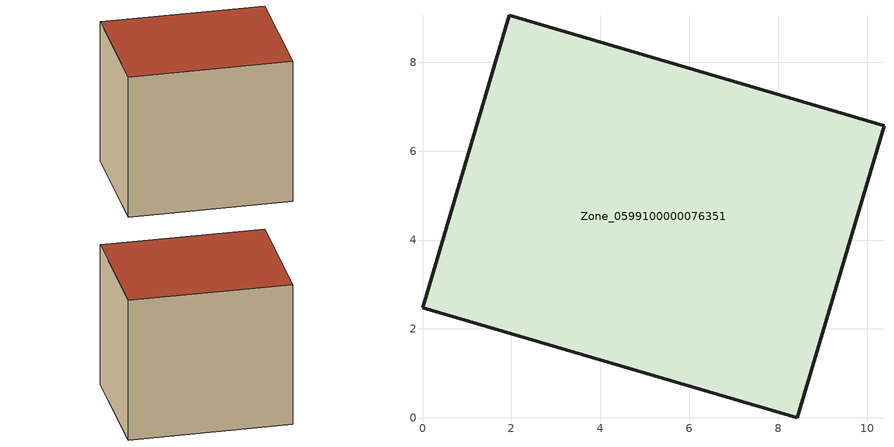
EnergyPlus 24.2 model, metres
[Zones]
Zone_0599100000076351
 floor ground (C_G): 10.38,6.57 8.43,0 0,2.48 1.95,9.06 z0.52
 wall outside (C_F): 8.43,0 10.38,6.57 1.95,9.06 0,2.48 8.43,0 z0.52:8.59
 roof outside (C_R): 1.95,9.06 0,2.48 8.43,0 10.38,6.57 z8.59
[BUILDING]
Pand.0599100000076351: North Axis=0; Terrain=City; Loads Convergence Tolerance Value=0.04; Temperature Convergence Tolerance Value=0.4; Solar Distribution=FullExterior; Maximum Number of Warmup Days=25; Minimum Number of Warmup Days=1
[Site:Location]
Rotterdam.The.Hague.AP_ZH_NLD Design_Conditions: Latitude=51.96; Longitude=4.45; Time Zone=1; Elevation=-4.5
[SITE:GROUNDTEMPERATURE:BUILDINGSURFACE]
18, 18, 18, 18, 18, 18, 18, 18, 18, 18, 18, 18
[MATERIAL] Thermal Absorptance=0.9; Solar Absorptance=0.7; Visible Absorptance=0.7
Name | Roughness | Thickness | Conductivity | Density | Specific Heat
G.TC.1965-1974 | MediumSmooth | 0.15 | 0.882353 | 540 | 1210
F.TC.1965-1974 | Rough | 0.3 | 0.697674 | 1920 | 840
R.TC.1965-1974 | MediumRough | 0.2 | 0.232558 | 1500 | 1000
[CONSTRUCTION]
C_G: G.TC.1965-1974
C_F: F.TC.1965-1974
C_R: R.TC.1965-1974
[ZONE]
Zone_0599100000076351: Type=1; Multiplier=1; Ceiling Height=Autocalculate; Volume=Autocalculate; Floor Area=autocalculate; Part of Total Floor Area=Yes
[ZONEINFILTRATION:DESIGNFLOWRATE]
Infil_Zone_0599100000076351: Zone or ZoneList or Space or SpaceList=Zone_0599100000076351; Schedule=AlwaysOn; Design Flow Rate Calculation Method=Flow/Area; Flow Rate per Floor Area=0.003; Constant Term Coefficient=1; Temperature Term Coefficient=0; Velocity Term Coefficient=0; Velocity Squared Term Coefficient=0
[HVACTEMPLATE:ZONE:IDEALLOADSAIRSYSTEM]
Zone_0599100000076351: Maximum Heating Supply Air Temperature=50; Minimum Cooling Supply Air Temperature=13; Maximum Heating Supply Air Humidity Ratio=0.0156; Minimum Cooling Supply Air Humidity Ratio=0.0077; Heating Limit=NoLimit; Cooling Limit=NoLimit; Dehumidification Control Type=ConstantSensibleHeatRatio; Cooling Sensible Heat Ratio=0.7; Dehumidification Setpoint=60; Humidification Control Type=None; Humidification Setpoint=30; Outdoor Air Method=None; Outdoor Air Flow Rate per Person=0.00944; Outdoor Air Flow Rate per Zone Floor Area=0; Outdoor Air Flow Rate per Zone=0; Demand Controlled Ventilation Type=None; Outdoor Air Economizer Type=NoEconomizer; Heat Recovery Type=None; Sensible Heat Recovery Effectiveness=0.7; Latent Heat Recovery Effectiveness=0.65
[ZONECONTROL:THERMOSTAT]
ThermostatControl_Zone_0599100000076351: Zone or ZoneList=Zone_0599100000076351; Control Type Schedule=DualSetpointControlType; Control 1=Thermostat_Zone_0599100000076351; Temperature Difference Between Cutout And Setpoint=0
[THERMOSTATSETPOINT:DUALSETPOINT]
Thermostat_Zone_0599100000076351: Heating Setpoint Temperature Schedule=HeatingSetpoint_Zone_0599100000076351; Cooling Setpoint Temperature Schedule=CoolingSetpoint_Zone_0599100000076351
[SCHEDULE:COMPACT]
HeatingSetpoint_Zone_0599100000076351: Through: 12/31, For: AllDays, Until: 24:00, 21
CoolingSetpoint_Zone_0599100000076351: Through: 12/31, For: AllDays, Until: 24:00, 24
DualSetpointControlType: Through: 12/31, For: AllDays, Until: 24:00, 4
AlwaysOn: Through: 12/31, For: AllDays, Until: 24:00, 1
